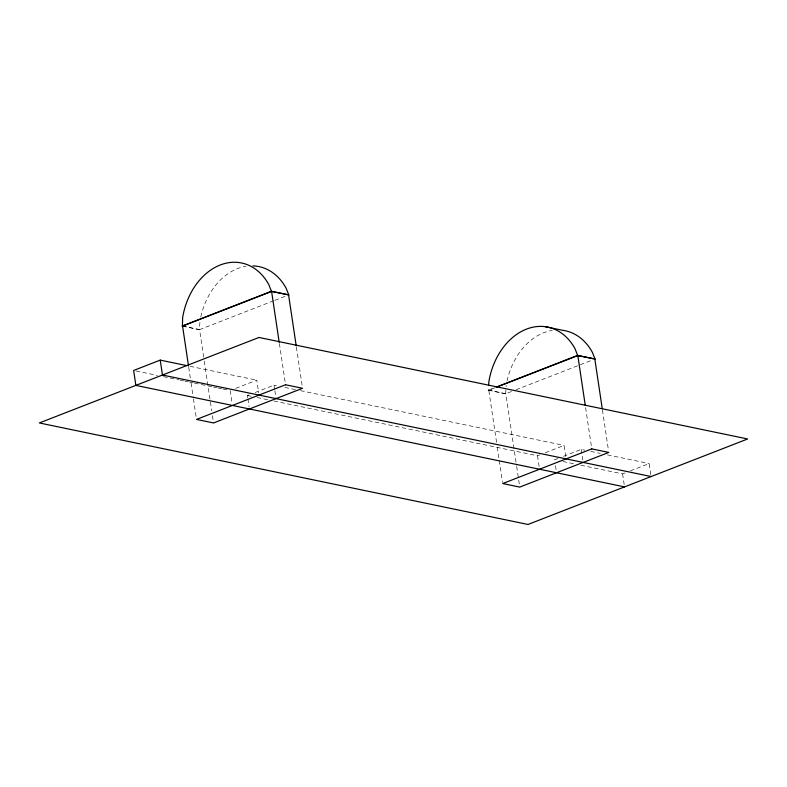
<?xml version="1.0" encoding="UTF-8"?>
<svg xmlns="http://www.w3.org/2000/svg" width="787" height="787" viewBox="0 0 787 787"><rect width="100%" height="100%" fill="white"/><g stroke="black" fill="none" stroke-linecap="round" stroke-linejoin="round"><path stroke-width="0.59" stroke-dasharray="3.94 2.95" d="M182.436 326.133L199.445 329.664L199.957 321.391A61.996 46.708 -78.3 0 1 200.577 317.987M511.511 391.523L505.677 393.795L488.333 390.195L488.55 386.643M505.677 393.795L506.179 385.522M199.445 329.664L273.768 300.732M274.909 300.29L287.462 295.4M235.736 388.375L256.798 380.17L258.677 392.792M247.767 397.75L247.423 395.507L249.646 394.641M255.185 392.487L274.024 385.148L276.434 385.65M488.333 390.195L495.2 387.519M496.577 442.333L488.786 390.214L494.492 387.991M516.075 389.742L592.552 359.974M273.906 401.006L537.511 455.762L539.725 454.896M545.273 452.741L564.112 445.403L565.951 457.759M557.924 458.487L554.599 459.775L556.98 460.277M563.462 456.322L581.199 449.426L584.771 450.164M580.845 465.225L622.596 473.902L625.921 472.603M630.357 470.882L649.196 463.543L650.957 475.358M182.564 326.084L199.573 329.615L204.108 359.925M488.786 390.214L505.805 393.746L516.488 465.265M190.041 366.309L256.798 380.17M284.855 387.401L295.696 389.654M300.506 390.647L564.112 445.403M590.742 451.404L600.284 453.391M607.436 454.876L649.196 463.543M136.023 370.962L157.479 375.419M163.44 376.658L178.934 379.875M180.125 380.131L183.705 380.869M184.896 381.115L188.477 381.862M189.667 382.108L193.238 382.846M194.428 383.102L212.313 386.81M213.503 387.056L217.084 387.804M218.274 388.05L221.855 388.798M223.046 389.044L227.817 390.027M247.423 395.507L252.243 396.5M257.054 397.504L269.095 400.003M562.951 461.507L574.874 463.986M622.596 473.902L624.18 484.526M602.448 409.997L608.42 450.007M585.607 407.676L591.588 447.685M581.199 449.426L583.137 462.412M555.474 465.678L556.36 471.59M537.511 455.762L539.184 466.986M516.675 466.475L519.754 487.084M497.305 447.183L499.115 459.303M499.292 460.523L502.559 482.342M296.394 347.087L302.375 387.086M279.385 343.545L285.366 383.554M274.024 385.148L274.693 389.644M274.87 390.765L276.04 398.625M247.935 398.871L249.105 406.731M230.197 390.529L232.086 403.151M204.286 361.135L211.713 410.834M212.441 415.684L213.523 422.953M188.723 367.293L190.346 378.203M191.074 383.053L193.248 397.602M193.435 398.812L196.327 418.212M200.823 316.856A61.996 46.708 -78.3 0 1 246.134 266.281M507.044 380.987A61.996 46.708 -78.3 0 1 552.366 330.412"/><path stroke-width="1.18" d="M271.741 291.367L182.436 326.133L182.614 317.791A61.996 46.708 -78.3 0 1 220.39 264.934A61.996 46.708 -78.3 0 1 268.81 284.628L271.417 291.298L288.76 294.899L286.143 288.229A61.996 46.708 -78.3 0 0 252.922 265.878M488.619 385.463L488.835 381.921A61.996 46.708 -78.3 0 1 526.621 329.064A61.996 46.708 -78.3 0 1 575.031 348.759L577.648 355.429L594.982 359.029L592.375 352.36A61.996 46.708 -78.3 0 0 562.469 330.274L545.125 326.664M182.102 326.064L271.417 291.298M279.198 342.335L271.594 291.426L288.76 294.899M186.46 365.562L160.233 360.112L133.633 370.47L135.866 385.384L624.534 486.887M496.351 387.076L577.648 355.429M496.774 387.096L577.815 355.557L594.982 359.029M651.134 476.538L162.466 375.035L160.233 360.112M594.834 359.088L602.262 408.787M577.815 355.557L585.253 405.256M288.603 294.958L296.217 345.877M182.564 326.084L188.536 366.083M258.982 337.456L39.35 422.953L528.018 524.467L747.65 438.969L258.982 337.456M285.543 384.764L196.514 419.422L213.523 422.953L302.562 388.296L285.543 384.764M591.775 448.895L502.736 483.552L519.754 487.084L608.784 452.427L591.775 448.895"/></g></svg>
